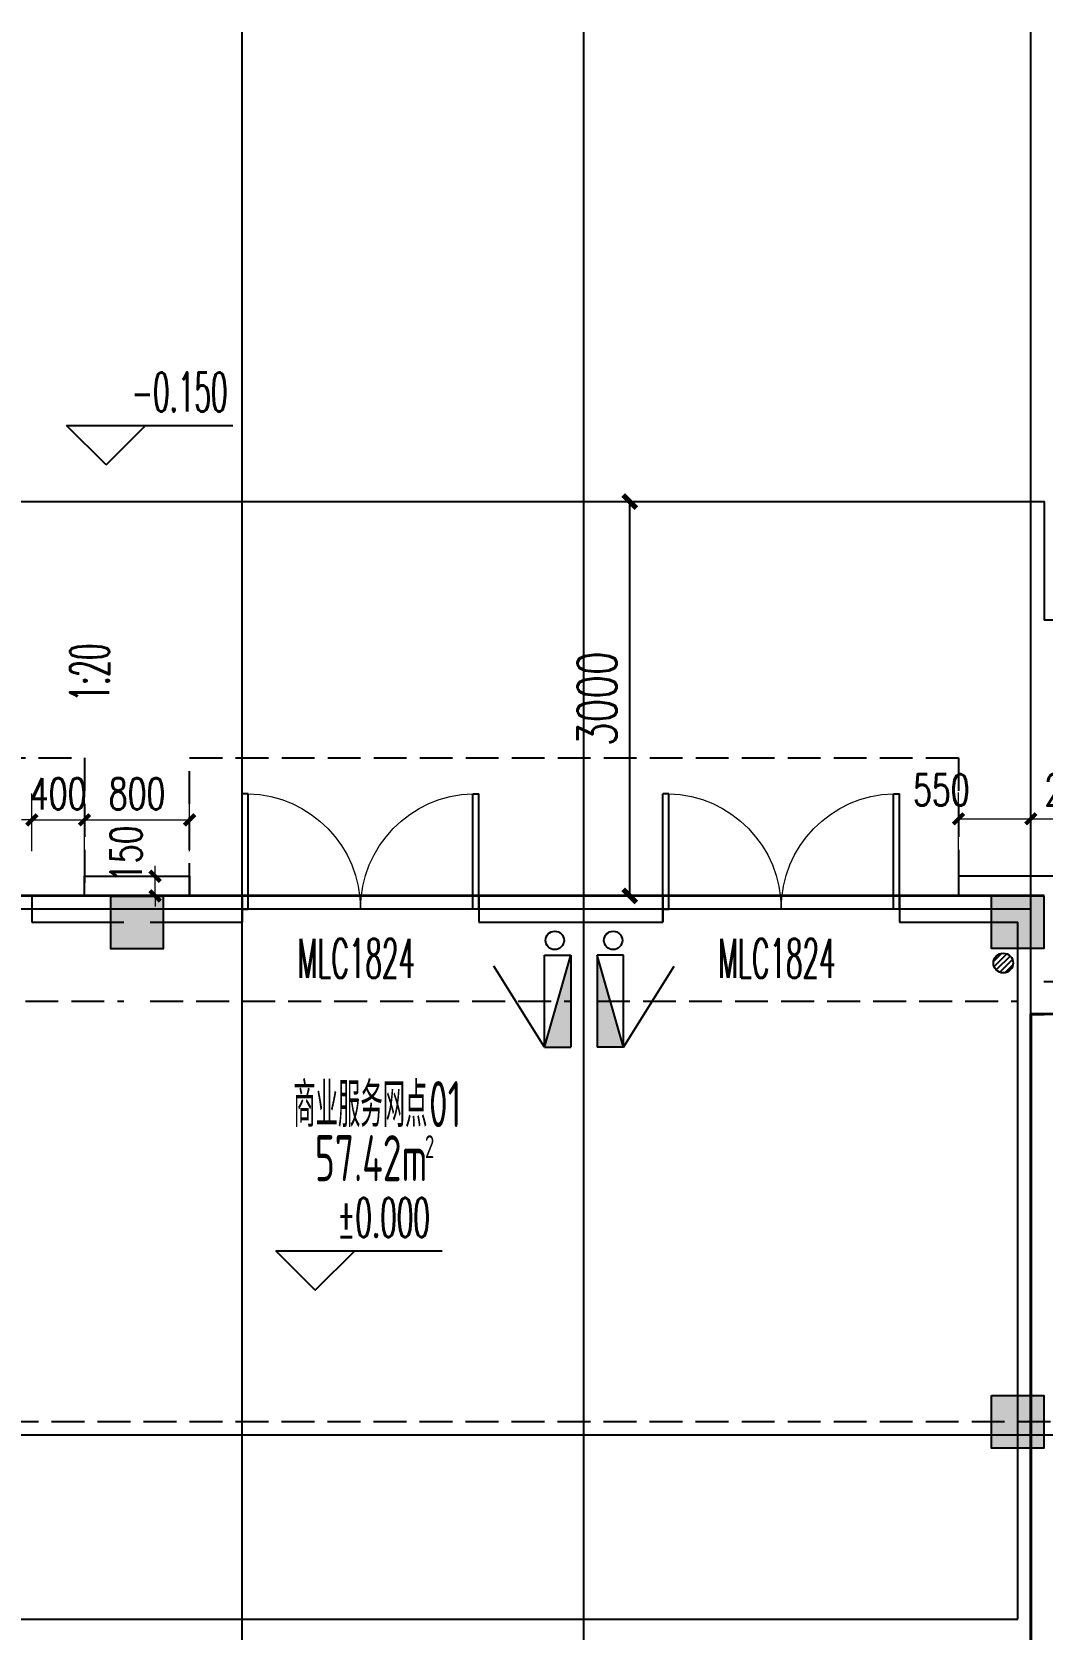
# Model space of a CAD drawing. Extents: x -59851 to 653804, y -249523 to 437614.
# Drawn here: x -31314 to -23629, y 209813 to 221959 of the extents above; entities that cross this region are included whole.
import ezdxf

# ---------------------------------------------------------------- set-up
doc = ezdxf.new("R2010")
doc.units = 0
doc.header["$LTSCALE"] = 1000
doc.header["$MEASUREMENT"] = 0
doc.linetypes.add('DASH', pattern=[0.35, 0.25, -0.1])
for name, color, linetype in [('-消防立管', 1, 'Continuous'), ('A-Above', 5, 'DASH'), ('A-ROOF', 7, 'Continuous'), ('A-外装饰线脚', 7, 'Continuous'), ('A-第三道尺寸线', 105, 'Continuous'), ('CURTWALL', 4, 'Continuous'), ('DIM_ELEV', 3, 'Continuous'), ('DIM_SYMB', 3, 'Continuous'), ('DOTE', 16, 'Continuous'), ('LABEL_PM', 7, 'Continuous'), ('NL', 5, 'Continuous'), ('PUB_HATCH', 8, 'Continuous'), ('PUB_TEXT', 7, 'Continuous'), ('STAIR', 5, 'Continuous'), ('WALL', 2, 'Continuous'), ('WINDOW', 4, 'Continuous'), ('WINDOW_TEXT', 7, 'Continuous'), ('剪力墙', 6, 'Continuous')]:
    doc.layers.add(name, color=color, linetype=linetype)
doc.layers.add('33计全面积外廓线', color=21, linetype='Continuous', lineweight=35)
doc.layers.add('A-第四道尺寸线(线脚尺寸)', color=105, linetype='Continuous', lineweight=5)
doc.styles.add('_TCH_DIM', font='SIMPLEX.shx', dxfattribs={"width": 0.7, "bigfont": 'GBCBIG.shx'})
doc.styles.add('_TCH_DIM_T3', font='SIMPLEX.shx', dxfattribs={"width": 0.705882, "bigfont": 'GBCBIG.shx'})
doc.styles.add('_TCH_WINDOW', font='SIMPLEX.shx', dxfattribs={"width": 0.7, "height": 3.5, "bigfont": 'GBCBIG.shx'})
doc.styles.get("Standard").update_dxf_attribs({"font": 'gbenor.shx', "width": 0.7, "bigfont": 'gbcbig.shx'})
doc.dimstyles.new('_TCH_ARCH&&100', dxfattribs={"dimtxt": 297.5, "dimasz": 100, "dimexe": 250, "dimexo": 300, "dimgap": 100, "dimtad": 1, "dimdec": 0, "dimzin": 0, "dimdsep": 46, "dimtxsty": '_TCH_DIM_T3', "dimblk": 'ARCHTICK', "dimcen": 0.09, "dimclrt": 7, "dimazin": 2, "dimtfac": 1, "dimtdec": 0, "dimtix": 1, "dimtmove": 2, "dimatfit": 3, "dimfxl": 0, "dimtolj": 1, "dimtzin": 0, "dimarcsym": 0})
doc.dimstyles.new('_TCH_ARCH&&80', dxfattribs={"dimtxt": 238, "dimasz": 80, "dimexe": 200, "dimexo": 240, "dimgap": 80, "dimtad": 1, "dimdec": 0, "dimzin": 0, "dimdsep": 46, "dimtxsty": '_TCH_DIM_T3', "dimblk": 'ARCHTICK', "dimcen": 0.09, "dimclrt": 7, "dimazin": 2, "dimtfac": 1, "dimtdec": 0, "dimtix": 1, "dimtmove": 2, "dimatfit": 3, "dimfxl": 0, "dimtolj": 1, "dimtzin": 0, "dimarcsym": 0})

# ---------------------------------------------------------------- blocks, each defined once
blk = doc.blocks.new('zzlk0330')
at = {"layer": 'A-ROOF', "linetype": 'DASH'}
blk.add_lwpolyline([(-22514, 151988), (-32414, 151988), (-32414, 152188), (-33014, 152188), (-33014, 151988), (-33814, 151988), (-33814, 152688), (-37214, 152688), (-37214, 153288), (-36614, 153288), (-36614, 157888), (-37214, 157888), (-37214, 158588), (-40014, 158588), (-40014, 158688), (-40814, 158688), (-40814, 158588), (-43414, 158588), (-43414, 158688), (-44214, 158688), (-44214, 137588)], dxfattribs=at)
blk = doc.blocks.new('_LV13')
at = {"color": 0}
for p, q in [((-0.071, 0.495), (-0.495, 0.071)), ((0.183, 0.465), (-0.465, -0.183)), ((0.354, 0.354), (-0.354, -0.354)), ((0.465, 0.183), (-0.183, -0.465)), ((0.495, -0.071), (0.071, -0.495))]:
    blk.add_line(p, q, dxfattribs=at)
blk.add_circle((0, 0), 0.5)
blk = doc.blocks.new('shoucengjianliqiang0505')
at = {"layer": 'PUB_HATCH'}
h = blk.add_hatch(color=256, dxfattribs=at)
h.dxf.hatch_style = 1
h.paths.add_polyline_path([(-14848, 486544), (-14448, 486544), (-14448, 486144), (-14848, 486144)])
h.paths.add_polyline_path([(-8748, 486544), (-8348, 486544), (-8348, 486144), (-8748, 486144)])
h.paths.add_polyline_path([(-8748, 490544), (-8348, 490544), (-8348, 490144), (-8748, 490144)])
h.paths.add_polyline_path([(-14848, 490544), (-14448, 490544), (-14448, 490144), (-14848, 490144)])
h.paths.add_polyline_path([(-14848, 482144), (-14448, 482144), (-14448, 481744), (-14848, 481744)])
h.paths.add_polyline_path([(-8748, 482144), (-8348, 482144), (-8348, 481744), (-8748, 481744)])
h.paths.add_polyline_path([(-46848, 497944), (-46448, 497944), (-46448, 497544), (-46848, 497544)])
h.paths.add_polyline_path([(-46848, 501744), (-46448, 501744), (-46448, 501344), (-46848, 501344)])
h.paths.add_polyline_path([(-53548, 501742), (-53148, 501742), (-53148, 501342), (-53548, 501342)])
h.paths.add_polyline_path([(-63048, 504094), (-63048, 504344), (-63648, 504344), (-63648, 502544), (-63848, 502544), (-63848, 502294), (-63398, 502294), (-63398, 504094)])
h.paths.add_polyline_path([(-37148, 500844), (-35548, 500844), (-35548, 497944), (-37148, 497944), (-37148, 498144), (-35748, 498144), (-35748, 500644), (-37148, 500644)])
h.paths.add_polyline_path([(-29698, 483744), (-29698, 484994), (-29448, 484994), (-29448, 483344), (-30048, 483344), (-30048, 483744)])
h.paths.add_polyline_path([(-33048, 484994), (-32798, 484994), (-32798, 483744), (-32448, 483744), (-32448, 483344), (-33048, 483344)])
h.paths.add_polyline_path([(-36498, 483744), (-36498, 484994), (-36248, 484994), (-36248, 483344), (-36848, 483344), (-36848, 483744)])
h.paths.add_polyline_path([(-43248, 484994), (-42998, 484994), (-42998, 483744), (-42648, 483744), (-42648, 483344), (-43248, 483344)])
h.paths.add_polyline_path([(-50098, 483744), (-50098, 484994), (-49848, 484994), (-49848, 483344), (-50448, 483344), (-50448, 483744)])
h.paths.add_polyline_path([(-56848, 484994), (-56598, 484994), (-56598, 483744), (-56248, 483744), (-56248, 483344), (-56848, 483344)])
h.paths.add_polyline_path([(-63698, 485844), (-63448, 485844), (-63448, 483344), (-64048, 483344), (-64048, 483744), (-63698, 483744)])
h.paths.add_polyline_path([(-54648, 492144), (-54048, 492144), (-54048, 492544), (-54648, 492544)])
h.paths.add_polyline_path([(-52648, 492544), (-52048, 492544), (-52048, 492144), (-52648, 492144)])
h.paths.add_polyline_path([(-39048, 492544), (-38448, 492544), (-38448, 492144), (-39048, 492144)])
h.paths.add_polyline_path([(-45348, 495844), (-44748, 495844), (-44748, 496244), (-45348, 496244)])
h.paths.add_polyline_path([(-55848, 497944), (-55248, 497944), (-55248, 497544), (-55848, 497544)])
h.paths.add_polyline_path([(-55848, 495844), (-55248, 495844), (-55248, 496244), (-55848, 496244)])
h.paths.add_polyline_path([(-60248, 495844), (-59648, 495844), (-59648, 496244), (-60248, 496244)])
h.paths.add_polyline_path([(-21248, 500844), (-21248, 499444), (-21498, 499444), (-21498, 499844), (-21848, 499844), (-21848, 500094), (-21498, 500094), (-21498, 500844)])
h.paths.add_polyline_path([(-42948, 497544), (-42548, 497544), (-42548, 498144), (-42748, 498144), (-42748, 500644), (-42148, 500644), (-42148, 500844), (-42948, 500844), (-42948, 497944)])
h.paths.add_polyline_path([(-21248, 496144), (-21248, 496744), (-21498, 496744), (-21498, 496394), (-22898, 496394), (-22898, 496144), (-22098, 496144), (-22098, 496044), (-21848, 496044), (-21848, 496144)])
h.paths.add_polyline_path([(-30848, 497544), (-30848, 497944), (-32298, 497944), (-32298, 498144), (-30648, 498144), (-30648, 497744), (-30248, 497744), (-30248, 497544)])
h.paths.add_polyline_path([(-18848, 489094), (-18848, 487444), (-19098, 487444), (-19098, 487994), (-19448, 487994), (-19448, 488244), (-19098, 488244), (-19098, 489094)])
h.paths.add_polyline_path([(-60023, 489044), (-60273, 489044), (-60273, 491444), (-60023, 491444), (-60023, 489244)])
h.paths.add_polyline_path([(-28348, 499194), (-28348, 497544), (-28748, 497544), (-28748, 497744), (-28548, 497744), (-28548, 499194)])
h.paths.add_polyline_path([(-41148, 492344), (-40448, 492344), (-40448, 490694), (-40698, 490694), (-40698, 492094), (-41148, 492094)])
h.paths.add_polyline_path([(-30848, 500644), (-31348, 500644), (-31348, 503644), (-28348, 503644), (-28348, 501444), (-28708, 501444), (-28708, 501644), (-28548, 501644), (-28548, 503444), (-31148, 503444), (-31148, 501644), (-30748, 501644), (-30748, 501444), (-31148, 501444), (-31148, 500944), (-30648, 500944), (-30648, 500644)])
h.paths.add_polyline_path([(-42948, 495544), (-42948, 496244), (-40448, 496244), (-40448, 493744), (-42948, 493744), (-42948, 494444), (-42748, 494444), (-42748, 493944), (-40648, 493944), (-40648, 496044), (-42748, 496044), (-42748, 495544)])
h.paths.add_polyline_path([(-21248, 502644), (-21248, 503644), (-22898, 503644), (-22898, 503394), (-21498, 503394), (-21498, 502644)])
h.paths.add_polyline_path([(-22748, 492144), (-23248, 492144), (-23248, 490494), (-22998, 490494), (-22998, 491894), (-22748, 491894)])
h.paths.add_polyline_path([(-22673, 488244), (-22423, 488244), (-22423, 485744), (-22673, 485744), (-22673, 488044)])
h.paths.add_polyline_path([(-21848, 493644), (-21848, 493044), (-23498, 493044), (-23498, 493294), (-22098, 493294), (-22098, 493644)])
h.paths.add_polyline_path([(-18848, 491544), (-18848, 492144), (-20498, 492144), (-20498, 491894), (-19098, 491894), (-19098, 491544)])
h.paths.add_polyline_path([(-18848, 482444), (-18848, 481744), (-20498, 481744), (-20498, 481994), (-19098, 481994), (-19098, 482444)])
h.paths.add_polyline_path([(-22048, 481744), (-22498, 481744), (-22698, 481744), (-22698, 483344), (-23048, 483344), (-23048, 483594), (-22448, 483594), (-22448, 481994), (-22048, 481994)])
h.paths.add_polyline_path([(-26798, 490844), (-26048, 490844), (-26048, 489044), (-26298, 489044), (-26298, 490594), (-26798, 490594)])
h.paths.add_polyline_path([(-32448, 490844), (-33048, 490844), (-33048, 489044), (-32798, 489044), (-32798, 490594), (-32448, 490594)])
h.paths.add_polyline_path([(-35848, 489294), (-36198, 489294), (-36198, 492094), (-35848, 492094), (-35848, 492344), (-36448, 492344), (-36448, 489044), (-36198, 489044), (-35848, 489044)])
h.paths.add_polyline_path([(-39873, 489244), (-39623, 489244), (-39623, 486544), (-39873, 486544), (-39873, 489044)])
h.paths.add_polyline_path([(-43648, 489294), (-43298, 489294), (-43298, 492094), (-43798, 492094), (-43798, 492344), (-43048, 492344), (-43048, 489044), (-43298, 489044), (-43648, 489044)])
h.paths.add_polyline_path([(-46673, 492344), (-46423, 492344), (-46423, 489044), (-46673, 489044), (-46673, 492144)])
h.paths.add_polyline_path([(-53473, 489244), (-53223, 489244), (-53223, 486544), (-53473, 486544), (-53473, 489044)])
h.paths.add_polyline_path([(-49448, 489294), (-49798, 489294), (-49798, 492094), (-49298, 492094), (-49298, 492344), (-50048, 492344), (-50048, 489044), (-49798, 489044), (-49448, 489044)])
h.paths.add_polyline_path([(-57248, 489294), (-56898, 489294), (-56898, 492094), (-57248, 492094), (-57248, 492344), (-56648, 492344), (-56648, 489044), (-56898, 489044), (-57248, 489044)])
h.paths.add_polyline_path([(-60048, 498644), (-60048, 497544), (-62548, 497544), (-62548, 497794), (-60298, 497794), (-60298, 498644)])
h.paths.add_polyline_path([(-60048, 503544), (-60048, 504344), (-61698, 504344), (-61698, 504094), (-60298, 504094), (-60298, 503544)])
h.paths.add_polyline_path([(-67048, 491344), (-67048, 492244), (-64848, 492244), (-64848, 491994), (-66798, 491994), (-66798, 491344)])
h.paths.add_polyline_path([(-66448, 502544), (-67048, 502544), (-67048, 499894), (-66798, 499894), (-66798, 502294), (-66448, 502294)])
h.paths.add_polyline_path([(-66448, 483344), (-67048, 483344), (-67048, 485844), (-66798, 485844), (-66798, 483744), (-66448, 483744)])
edge = h.paths.add_edge_path()
edge.add_line((-26248, 494694), (-26248, 492344))
edge.add_line((-26248, 492344), (-26948, 492344))
edge.add_line((-26948, 492344), (-26948, 492144))
edge.add_line((-26948, 492144), (-26048, 492144))
edge.add_line((-26048, 492144), (-26048, 494694))
edge.add_line((-26248, 494694), (-26248, 495094))
edge = h.paths.add_edge_path()
edge.add_line((-26448, 483344), (-26448, 483594))
edge.add_line((-26448, 483594), (-26273, 483594))
edge.add_line((-26273, 483594), (-26273, 484994))
edge.add_line((-26273, 484994), (-26023, 484994))
edge.add_line((-26023, 484994), (-26023, 483594))
edge.add_line((-26023, 483594), (-25848, 483594))
edge.add_line((-25848, 483594), (-25848, 483344))
edge.add_line((-25848, 483344), (-26448, 483344))
edge.add_line((-26448, 483344), (-26048, 483344))
edge = h.paths.add_edge_path()
edge.add_line((-40048, 483344), (-40048, 483744))
edge.add_line((-40048, 483744), (-39873, 483744))
edge.add_line((-39873, 483744), (-39873, 484994))
edge.add_line((-39873, 484994), (-39623, 484994))
edge.add_line((-39623, 484994), (-39623, 483744))
edge.add_line((-39623, 483744), (-39448, 483744))
edge.add_line((-39448, 483744), (-39448, 483344))
edge.add_line((-39448, 483344), (-40048, 483344))
edge.add_line((-40048, 483344), (-39648, 483344))
edge = h.paths.add_edge_path()
edge.add_line((-46848, 483344), (-46848, 483594))
edge.add_line((-46848, 483594), (-46673, 483594))
edge.add_line((-46673, 483594), (-46673, 484994))
edge.add_line((-46673, 484994), (-46423, 484994))
edge.add_line((-46423, 484994), (-46423, 483594))
edge.add_line((-46423, 483594), (-46248, 483594))
edge.add_line((-46248, 483594), (-46248, 483344))
edge.add_line((-46248, 483344), (-46848, 483344))
edge.add_line((-46848, 483344), (-46448, 483344))
edge = h.paths.add_edge_path()
edge.add_line((-53648, 483344), (-53648, 483744))
edge.add_line((-53648, 483744), (-53473, 483744))
edge.add_line((-53473, 483744), (-53473, 484994))
edge.add_line((-53473, 484994), (-53223, 484994))
edge.add_line((-53223, 484994), (-53223, 483744))
edge.add_line((-53223, 483744), (-53048, 483744))
edge.add_line((-53048, 483744), (-53048, 483344))
edge.add_line((-53048, 483344), (-53648, 483344))
edge.add_line((-53648, 483344), (-53248, 483344))
edge = h.paths.add_edge_path()
edge.add_line((-60448, 483344), (-60448, 483594))
edge.add_line((-60448, 483594), (-60273, 483594))
edge.add_line((-60273, 483594), (-60273, 484994))
edge.add_line((-60273, 484994), (-60023, 484994))
edge.add_line((-60023, 484994), (-60023, 483594))
edge.add_line((-60023, 483594), (-59848, 483594))
edge.add_line((-59848, 483594), (-59848, 483344))
edge.add_line((-59848, 483344), (-60448, 483344))
edge.add_line((-60448, 483344), (-60048, 483344))
at = {"layer": '剪力墙', "color": 6, "linetype": 'Continuous'}
for points in [[(-53548, 501742), (-53148, 501742), (-53148, 501342), (-53548, 501342)], [(-46848, 501744), (-46448, 501744), (-46448, 501344), (-46848, 501344)], [(-46848, 497944), (-46448, 497944), (-46448, 497544), (-46848, 497544)]]:
    blk.add_lwpolyline(points, close=True, dxfattribs=at)
blk = doc.blocks.new('XHS1')
at = {"layer": '-消防立管'}
blk.add_hatch(color=253, dxfattribs=at).paths.add_polyline_path([(918395, -437307), (918595, -438007), (918595, -437307)])
for p, q in [((918395, -437307), (918595, -438007)), ((918395, -437307), (918395, -438007)), ((918395, -437307), (918595, -437307)), ((918595, -438007), (918595, -437307)), ((918395, -438007), (918595, -438007))]:
    blk.add_line(p, q, dxfattribs=at)
at = {"ltscale": 0.5}
blk.add_line((918395, -437307), (918009, -437922), dxfattribs=at)
blk = doc.blocks.new('_ArchTick')
at = {"color": 0, "linetype": 'ByBlock', "const_width": 0.4}
blk.add_lwpolyline([(-0.5, -0.5), (0.5, 0.5)], dxfattribs=at)
blk = doc.blocks.new('*D2870')
at = {"layer": 'A-第三道尺寸线', "color": 0, "lineweight": -2, "transparency": 16777216}
for p, q in [((-27080, 218388), (-26515, 218388)), ((-26765, 215388), (-26765, 218388)), ((-27080, 215388), (-26515, 215388))]:
    blk.add_line(p, q, dxfattribs=at)
at = {"layer": 'Defpoints', "color": 0, "transparency": 16777216}
for p in [(-27380, 218388), (-26765, 218388), (-27380, 215388)]:
    blk.add_point(p, dxfattribs=at)
at = {"layer": 'A-第三道尺寸线', "color": 0, "lineweight": -2, "transparency": 16777216, "xscale": 100, "yscale": 100, "zscale": 100}
for p, rotation in [((-26765, 218388), 90), ((-26765, 215388), 270)]:
    blk.add_blockref('_ArchTick', p, dxfattribs=dict(at, rotation=rotation))
at = {"layer": 'A-第三道尺寸线', "color": 7, "transparency": 16777216, "insert": (-27014, 216888), "char_height": 297.5, "attachment_point": 5, "rotation": 90, "style": '_TCH_DIM_T3'}
blk.add_mtext('\\A1;3000', dxfattribs=at)
blk = doc.blocks.new('shoucengxianjiao0328')
at = {"layer": 'A-外装饰线脚'}
blk.add_lwpolyline([(-208446, 174836), (-208296, 174836), (-208296, 175636), (-209096, 175636), (-209096, 175486)], dxfattribs=at)
at = {"layer": 'LABEL_PM'}
blk.add_lwpolyline([(-215746, 175486), (-215746, 175636), (-214946, 175636), (-214946, 175486)], dxfattribs=at)
blk = doc.blocks.new('*D621')
at = {"layer": 'A-第四道尺寸线(线脚尺寸)', "color": 0, "lineweight": -2, "transparency": 16777216}
for p, q in [((-31314, 215728), (-31314, 216167)), ((-30914, 215728), (-30914, 216167)), ((-31314, 215967), (-31394, 215967)), ((-31314, 215967), (-30914, 215967)), ((-30914, 215967), (-30834, 215967))]:
    blk.add_line(p, q, dxfattribs=at)
at = {"layer": 'Defpoints', "color": 0, "transparency": 16777216}
for p in [(-30914, 215967), (-31314, 215488), (-30914, 215488)]:
    blk.add_point(p, dxfattribs=at)
at = {"layer": 'A-第四道尺寸线(线脚尺寸)', "color": 0, "lineweight": -2, "transparency": 16777216, "xscale": 80, "yscale": 80, "zscale": 80}
blk.add_blockref('_ArchTick', (-31314, 215967), dxfattribs=at)
at = {"layer": 'A-第四道尺寸线(线脚尺寸)', "color": 0, "lineweight": -2, "transparency": 16777216, "xscale": 80, "yscale": 80, "zscale": 80, "rotation": 180}
blk.add_blockref('_ArchTick', (-30914, 215967), dxfattribs=at)
at = {"layer": 'A-第四道尺寸线(线脚尺寸)', "color": 7, "transparency": 16777216, "insert": (-31114, 216166), "char_height": 238, "attachment_point": 5, "style": '_TCH_DIM_T3'}
blk.add_mtext('\\A1;400', dxfattribs=at)
blk = doc.blocks.new('*D622')
at = {"layer": 'A-第四道尺寸线(线脚尺寸)', "color": 0, "lineweight": -2, "transparency": 16777216}
for p, q in [((-30914, 215728), (-30914, 216167)), ((-30114, 215728), (-30114, 216167)), ((-30914, 215967), (-30114, 215967))]:
    blk.add_line(p, q, dxfattribs=at)
at = {"layer": 'Defpoints', "color": 0, "transparency": 16777216}
for p in [(-30114, 215967), (-30914, 215488), (-30114, 215488)]:
    blk.add_point(p, dxfattribs=at)
at = {"layer": 'A-第四道尺寸线(线脚尺寸)', "color": 0, "lineweight": -2, "transparency": 16777216, "xscale": 80, "yscale": 80, "zscale": 80, "rotation": 180}
blk.add_blockref('_ArchTick', (-30914, 215967), dxfattribs=at)
at = {"layer": 'A-第四道尺寸线(线脚尺寸)', "color": 0, "lineweight": -2, "transparency": 16777216, "xscale": 80, "yscale": 80, "zscale": 80}
blk.add_blockref('_ArchTick', (-30114, 215967), dxfattribs=at)
at = {"layer": 'A-第四道尺寸线(线脚尺寸)', "color": 7, "transparency": 16777216, "insert": (-30514, 216166), "char_height": 238, "attachment_point": 5, "style": '_TCH_DIM_T3'}
blk.add_mtext('\\A1;800', dxfattribs=at)
blk = doc.blocks.new('*D623')
at = {"layer": 'A-第四道尺寸线(线脚尺寸)', "color": 0, "lineweight": -2, "transparency": 16777216}
for p, q in [((-24264, 215728), (-24264, 216175)), ((-23714, 215728), (-23714, 216175)), ((-24264, 215975), (-23714, 215975))]:
    blk.add_line(p, q, dxfattribs=at)
at = {"layer": 'Defpoints', "color": 0, "transparency": 16777216}
for p in [(-23714, 215975), (-24264, 215488), (-23714, 215488)]:
    blk.add_point(p, dxfattribs=at)
at = {"layer": 'A-第四道尺寸线(线脚尺寸)', "color": 0, "lineweight": -2, "transparency": 16777216, "xscale": 80, "yscale": 80, "zscale": 80, "rotation": 180}
blk.add_blockref('_ArchTick', (-24264, 215975), dxfattribs=at)
at = {"layer": 'A-第四道尺寸线(线脚尺寸)', "color": 0, "lineweight": -2, "transparency": 16777216, "xscale": 80, "yscale": 80, "zscale": 80}
blk.add_blockref('_ArchTick', (-23714, 215975), dxfattribs=at)
at = {"layer": 'A-第四道尺寸线(线脚尺寸)', "color": 7, "transparency": 16777216, "insert": (-24395, 216195), "char_height": 238, "attachment_point": 5, "style": '_TCH_DIM_T3'}
blk.add_mtext('\\A1;550', dxfattribs=at)
blk = doc.blocks.new('*D624')
at = {"layer": 'A-第四道尺寸线(线脚尺寸)', "color": 0, "lineweight": -2, "transparency": 16777216}
for p, q in [((-23714, 215728), (-23714, 216175)), ((-23464, 215728), (-23464, 216175)), ((-23714, 215975), (-23464, 215975))]:
    blk.add_line(p, q, dxfattribs=at)
at = {"layer": 'Defpoints', "color": 0, "transparency": 16777216}
for p in [(-23464, 215975), (-23714, 215488), (-23464, 215488)]:
    blk.add_point(p, dxfattribs=at)
at = {"layer": 'A-第四道尺寸线(线脚尺寸)', "color": 0, "lineweight": -2, "transparency": 16777216, "xscale": 80, "yscale": 80, "zscale": 80, "rotation": 180}
blk.add_blockref('_ArchTick', (-23714, 215975), dxfattribs=at)
at = {"layer": 'A-第四道尺寸线(线脚尺寸)', "color": 0, "lineweight": -2, "transparency": 16777216, "xscale": 80, "yscale": 80, "zscale": 80}
blk.add_blockref('_ArchTick', (-23464, 215975), dxfattribs=at)
at = {"layer": 'A-第四道尺寸线(线脚尺寸)', "color": 7, "transparency": 16777216, "insert": (-23394, 216195), "char_height": 238, "attachment_point": 5, "style": '_TCH_DIM_T3'}
blk.add_mtext('\\A1;250', dxfattribs=at)
blk = doc.blocks.new('*D626')
at = {"layer": 'A-第四道尺寸线(线脚尺寸)', "color": 0, "lineweight": -2, "transparency": 16777216}
for p, q in [((-30377, 215538), (-30377, 215618)), ((-30724, 215538), (-30177, 215538)), ((-30377, 215388), (-30377, 215538)), ((-30724, 215388), (-30177, 215388)), ((-30377, 215388), (-30377, 215308))]:
    blk.add_line(p, q, dxfattribs=at)
at = {"layer": 'Defpoints', "color": 0, "transparency": 16777216}
for p in [(-30964, 215538), (-30377, 215538), (-30964, 215388)]:
    blk.add_point(p, dxfattribs=at)
at = {"layer": 'A-第四道尺寸线(线脚尺寸)', "color": 0, "lineweight": -2, "transparency": 16777216, "xscale": 80, "yscale": 80, "zscale": 80}
for p, rotation in [((-30377, 215538), 270), ((-30377, 215388), 90)]:
    blk.add_blockref('_ArchTick', p, dxfattribs=dict(at, rotation=rotation))
at = {"layer": 'A-第四道尺寸线(线脚尺寸)', "color": 7, "transparency": 16777216, "insert": (-30597, 215708), "char_height": 238, "attachment_point": 5, "rotation": 90, "style": '_TCH_DIM_T3'}
blk.add_mtext('\\A1;150', dxfattribs=at)
blk = doc.blocks.new('$DorLib2D$00000002')
for p, q in [((-0.5, 0), (-0.5, 0.4875)), ((-0.475, 0.4875), (-0.5, 0.4875)), ((-0.475, 0), (-0.475, 0.4875)), ((0.475, 0), (0.475, 0.4875)), ((0.475, 0.4875), (0.5, 0.4875)), ((0.5, 0), (0.5, 0.4875)), ((-0.5, 0), (-0.475, 0)), ((0.5, 0), (0.475, 0))]:
    blk.add_line(p, q)
at = {"lineweight": 13}
for centre, start, end in [((-0.4875, 0), 0, 88.53072), ((0.4875, 0), 91.46928, 180)]:
    blk.add_arc(centre, 0.4875, start, end, dxfattribs=at)
blk = doc.blocks.new('roofzhouxian')
at = {"layer": 'DOTE'}
for p, q in [((-33592, -298295), (-33592, -279124)), ((-30992, -309503), (-30992, -279124)), ((-27592, -309503), (-27592, -279124)), ((-27592, -285795), (-49367, -285795)), ((11694, -289795), (-49367, -289795))]:
    blk.add_line(p, q, dxfattribs=at)
blk = doc.blocks.new('SHOUCENGXIANJIAOCHICUN0427')
at = {"layer": 'A-第四道尺寸线(线脚尺寸)'}
for base, p1, p2, angle, picture, middle in [((-23713.7, 215975.4), (-24263.7, 215488.3), (-23713.7, 215488.3), 360, '*D623', (-24394.9, 216195.4)), ((-23463.7, 215975.4), (-23713.7, 215488.3), (-23463.7, 215488.3), 0, '*D624', (-23393.7, 216195.4)), ((-30377.1, 215538.3), (-30963.7, 215388.3), (-30963.7, 215538.3), 90, '*D626', (-30597.1, 215708.3))]:
    dim = blk.add_linear_dim(base=base, p1=p1, p2=p2, angle=angle, dimstyle='_TCH_ARCH&&80', dxfattribs=at)
    dim.commit()
    dim.dimension.update_dxf_attribs({"geometry": picture, "text_midpoint": middle, "dimtype": 129})
for p1, p2, picture, middle in [((-31313.7, 215488.3), (-30913.7, 215488.3), '*D621', (-31113.7, 216165.9)), ((-30913.7, 215488.3), (-30113.7, 215488.3), '*D622', (-30513.7, 216165.9))]:
    dim = blk.add_aligned_dim(p1=p1, p2=p2, distance=478.6, dimstyle='_TCH_ARCH&&80', dxfattribs=at)
    dim.commit()
    dim.dimension.update_dxf_attribs({"geometry": picture, "text_midpoint": middle})

msp = doc.modelspace()

# ---------------------------------------------------------------- linework, layer by layer
at = {"layer": '-消防立管'}
for centre in [(-27335.7, 215050.3), (-26891.8, 215050.3)]:
    msp.add_circle(centre, 70, dxfattribs=at)
at = {"layer": '33计全面积外廓线'}
msp.add_lwpolyline([(-20013.7, 211688.3), (-7913.7, 211688.3), (-7913.7, 211288.3), (1586.3, 211288.3), (1586.3, 215838.3), (2686.3, 215838.3), (2686.3, 217288.3), (986.3, 217288.3), (986.3, 218188.3), (36.3, 218188.3), (-713.7, 217288.3), (-3713.7, 217288.3), (-4463.7, 218188.3), (-5413.7, 218188.3), (-5413.7, 217288.3), (-8513.7, 217288.3), (-8513.7, 214488.3), (-23713.7, 214488.3), (-23713.7, 207488.3), (-17713.7, 207488.3), (-17713.7, 209788.3), (-20013.7, 209788.3)], close=True, dxfattribs=at)
for points in [[(-23613.7, 215388.3), (-37213.7, 215388.3), (-37213.7, 217988.3), (-44213.7, 217988.3), (-44213.7, 216188.3), (-45388.7, 216188.3), (-45388.7, 213788.3), (-44213.7, 213788.3), (-44213.7, 195388.3), (14486.3, 195388.3)], [(-17713.7, 207488.3), (-23713.7, 207488.3), (-23713.7, 214488.3), (-23613.7, 214488.3)]]:
    msp.add_lwpolyline(points, dxfattribs=at)
at = {"layer": 'A-Above'}
for points in [[(-37213.7, 215388.3), (-37213.7, 216438.3), (-30913.7, 216438.3), (-30913.7, 215388.3)], [(-30113.7, 215388.3), (-30113.7, 216438.3), (-24263.7, 216438.3), (-24263.7, 215388.3)], [(-33813.7, 214588.3), (-30613.7, 214588.3)], [(-33813.7, 214588.3), (-30613.7, 214588.3)], [(-30413.7, 214588.3), (-27213.7, 214588.3)], [(-30413.7, 214588.3), (-27213.7, 214588.3)], [(-27013.7, 214588.3), (-23813.7, 214588.3)], [(-27013.7, 214588.3), (-23813.7, 214588.3)]]:
    msp.add_lwpolyline(points, dxfattribs=at)
at = {"layer": 'CURTWALL'}
for p, q in [((-29713.7, 215188.3), (-29713.7, 215388.3)), ((-26513.7, 215188.3), (-26513.7, 215388.3))]:
    msp.add_line(p, q, dxfattribs=at)
at = {"layer": 'DIM_ELEV'}
for p, q in [((-30750, 218667.5), (-31050, 218967.5)), ((-31050, 218967.5), (-29784, 218967.5)), ((-30750, 218667.5), (-30450, 218967.5)), ((-29157.7, 212388.9), (-29457.7, 212688.9)), ((-29457.7, 212688.9), (-28191.7, 212688.9)), ((-29157.7, 212388.9), (-28857.7, 212688.9))]:
    msp.add_line(p, q, dxfattribs=at)
at = {"layer": 'DIM_SYMB'}
msp.add_lwpolyline([(-30621.5, 216683.4, 0, 0, 0), (-30621.5, 217396.6, 80, 0, 0), (-30621.5, 217696.6, 0, 0, 0)], format="xyseb", dxfattribs=at)
at = {"layer": 'STAIR'}
msp.add_lwpolyline([(-37213.7, 218388.3), (-23613.7, 218388.3), (-23613.7, 217488.3), (-8513.7, 217488.3), (-8513.7, 217288.3)], dxfattribs=at)
at = {"layer": 'WALL'}
for p, q in [((-31313.7, 215388.3), (-30513.7, 215388.3)), ((-31313.7, 215388.3), (-31313.7, 215188.3)), ((-30513.7, 215388.3), (-29713.7, 215388.3)), ((-29713.7, 215388.3), (-29713.7, 215188.3)), ((-27913.7, 215388.3), (-27113.7, 215388.3)), ((-27913.7, 215388.3), (-27913.7, 215188.3)), ((-27113.7, 215388.3), (-26513.7, 215388.3)), ((-26513.7, 215388.3), (-26513.7, 215188.3)), ((-24713.7, 215388.3), (-23613.7, 215388.3)), ((-24713.7, 215388.3), (-24713.7, 215188.3)), ((-31313.7, 215188.3), (-30613.7, 215188.3)), ((-30413.7, 215188.3), (-29713.7, 215188.3)), ((-27913.7, 215188.3), (-26513.7, 215188.3)), ((-24713.7, 215188.3), (-23813.7, 215188.3)), ((-23813.7, 214388.3), (-23813.7, 215188.3)), ((-23813.7, 214388.3), (-23813.7, 215188.3)), ((-23813.7, 209888.3), (-23813.7, 214388.3)), ((-33813.7, 209888.3), (-30513.7, 209888.3)), ((-30513.7, 209888.3), (-27113.7, 209888.3)), ((-27113.7, 209888.3), (-23813.7, 209888.3))]:
    msp.add_line(p, q, dxfattribs=at)
at = {"layer": 'WINDOW'}
for p, q in [((-29713.7, 215388.3), (-27913.7, 215388.3)), ((-26513.7, 215388.3), (-24713.7, 215388.3))]:
    msp.add_line(p, q, dxfattribs=at)

# ---------------------------------------------------------------- block references
at = {"layer": '-消防立管', "xscale": -1, "rotation": 180}
msp.add_blockref('XHS1', (-945808.9, -223068.2), dxfattribs=at)
at = {"layer": '-消防立管', "rotation": 180}
msp.add_blockref('XHS1', (891581.5, -223068.2), dxfattribs=at)
for name, p in [('roofzhouxian', (3878.4, 501083)), ('shoucengxianjiao0328', (184831.9, 39902.1)), ('zzlk0330', (0, 59400)), ('shoucengjianliqiang0505', (22833.8, -286355.2))]:
    msp.add_blockref(name, p)
at = {"layer": 'A-第四道尺寸线(线脚尺寸)'}
msp.add_blockref('SHOUCENGXIANJIAOCHICUN0427', (0, 0), dxfattribs=at)
at = {"layer": 'NL', "ltscale": 0.5, "extrusion": (0, 0, -1), "xscale": -150, "yscale": 150, "zscale": -150}
msp.add_blockref('_LV13', (23923.7, 214878.3), dxfattribs=at)
msp.add_blockref('_LV13', (23923.7, 214878.3), dxfattribs=at)
at = {"layer": 'WINDOW'}
ref = msp.add_blockref('$DorLib2D$00000002', (-28813.7, 215288.3), dxfattribs=dict(at, xscale=-1800, yscale=1800, zscale=-1800))
ref.add_attrib('A', 'MLC1824', (-29293.2, 214764.6), dxfattribs={"layer": 'WINDOW_TEXT', "height": 297.5, "style": '_TCH_WINDOW', "width": 0.494118})
ref = msp.add_blockref('$DorLib2D$00000002', (-25613.7, 215288.3), dxfattribs=dict(at, xscale=-1800, yscale=1800, zscale=-1800))
ref.add_attrib('A', 'MLC1824', (-26093.2, 214764.6), dxfattribs={"layer": 'WINDOW_TEXT', "height": 297.5, "style": '_TCH_WINDOW', "width": 0.494118})

# ---------------------------------------------------------------- texts
at = {"layer": 'PUB_TEXT', "style": '_TCH_DIM', "width": 0.494118}
for s, p in [('-0.150', (-30556, 219072.5)), ('%%P0.000', (-28991.7, 212793.9))]:
    msp.add_text(s, height=297.5, dxfattribs=at).set_placement(p)
msp.add_text('1:20', height=297.5, rotation=90, dxfattribs=at).set_placement((-30726.5, 216867.1))
at = {"layer": 'PUB_TEXT', "width": 0.7}
for s, height, p in [('商业服务网点', 337.59, (-29325.6, 213630.3)), ('01', 350, (-28293.4, 213630.3)), ('57.42m', 350, (-29161, 213219.1)), ('2', 175, (-28323.9, 213394.1))]:
    msp.add_text(s, height=height, dxfattribs=at).set_placement(p)

# ---------------------------------------------------------------- dimensions: what is measured, and where the dimension line sits
at = {"layer": 'A-第三道尺寸线'}
dim = msp.add_aligned_dim(p1=(-27380.4, 215388.3), p2=(-27380.4, 218388.3), distance=-615.6, dimstyle='_TCH_ARCH&&100', dxfattribs=at)
dim.commit()
dim.dimension.update_dxf_attribs({"geometry": '*D2870', "text_midpoint": (-27013.6, 216888.3)})

doc.saveas('drawing.dxf')
